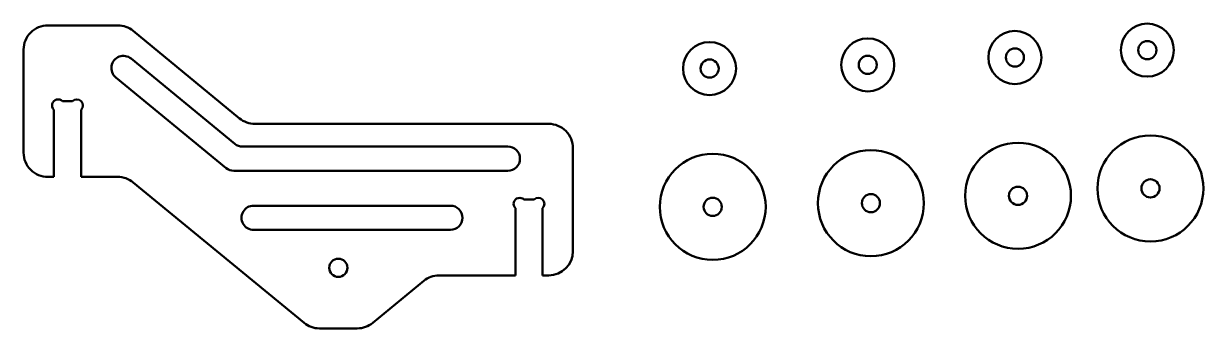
# Model space of a CAD drawing. Header units: millimetres. Extents: x -5696 to 5717, y -1207 to 892.
# Drawn here: x -2364 to -1582, y -476 to -275 of the extents above; entities that cross this region are included whole.
import ezdxf

# ---------------------------------------------------------------- set-up
doc = ezdxf.new("R2010")
doc.units = ezdxf.units.MM
doc.header["$MEASUREMENT"] = 0
doc.layers.add('layer 1', color=7, linetype='Continuous')

msp = doc.modelspace()

# ---------------------------------------------------------------- linework, layer by layer
at = {"layer": 'layer 1', "lineweight": 50}
for points, knots in [([(-2348.0465, -275.8147), (-2352.3027, -275.8147), (-2356.3845, -277.5054), (-2359.3941, -280.515), (-2359.3941, -280.515), (-2362.4037, -283.5246), (-2364.0945, -287.6065), (-2364.0945, -291.8627)], [0, 0, 0, 0, 0.33333333, 0.33333333, 0.33333333, 0.33333333, 1, 1, 1, 1]), ([(-1689.511, -297.0684), (-1689.511, -287.3745), (-1697.3695, -279.5159), (-1707.0635, -279.5159), (-1707.0635, -279.5159), (-1716.7574, -279.5159), (-1724.616, -287.3744), (-1724.616, -297.0684), (-1724.616, -297.0684), (-1724.616, -306.7624), (-1716.7575, -314.6209), (-1707.0636, -314.6209), (-1707.0636, -314.6209), (-1697.3696, -314.621), (-1689.511, -306.7625), (-1689.511, -297.0685)], [0, 0, 0, 0, 0.2, 0.2, 0.2, 0.2, 0.4, 0.4, 0.4, 0.4, 0.6, 0.6, 0.6, 0.6, 1, 1, 1, 1]), ([(-1601.7528, -292.1918), (-1601.7528, -282.4978), (-1609.6114, -274.6393), (-1619.3053, -274.6393), (-1619.3053, -274.6393), (-1628.9992, -274.6393), (-1636.8578, -282.4978), (-1636.8579, -292.1918), (-1636.8579, -292.1918), (-1636.8579, -301.8857), (-1628.9993, -309.7443), (-1619.3054, -309.7443), (-1619.3054, -309.7443), (-1609.6115, -309.7444), (-1601.7528, -301.8859), (-1601.7528, -292.1919)], [0, 0, 0, 0, 0.2, 0.2, 0.2, 0.2, 0.4, 0.4, 0.4, 0.4, 0.6, 0.6, 0.6, 0.6, 1, 1, 1, 1]), ([(-1891.8698, -304.3835), (-1891.8698, -294.6895), (-1899.7283, -286.831), (-1909.4223, -286.831), (-1909.4223, -286.831), (-1919.1163, -286.831), (-1926.9748, -294.6895), (-1926.9748, -304.3835), (-1926.9748, -304.3835), (-1926.9748, -314.0774), (-1919.1164, -321.936), (-1909.4224, -321.936), (-1909.4224, -321.936), (-1899.7284, -321.9361), (-1891.8699, -314.0776), (-1891.8698, -304.3836)], [0, 0, 0, 0, 0.2, 0.2, 0.2, 0.2, 0.4, 0.4, 0.4, 0.4, 0.6, 0.6, 0.6, 0.6, 1, 1, 1, 1]), ([(-1787.0301, -301.9452), (-1787.0301, -292.2512), (-1794.8886, -284.3927), (-1804.5826, -284.3927), (-1804.5826, -284.3927), (-1814.2765, -284.3927), (-1822.1351, -292.2511), (-1822.1351, -301.9451), (-1822.1351, -301.9451), (-1822.1351, -311.6391), (-1814.2766, -319.4976), (-1804.5826, -319.4977), (-1804.5826, -319.4977), (-1794.8887, -319.4977), (-1787.0301, -311.6392), (-1787.0301, -301.9453)], [0, 0, 0, 0, 0.2, 0.2, 0.2, 0.2, 0.4, 0.4, 0.4, 0.4, 0.6, 0.6, 0.6, 0.6, 1, 1, 1, 1]), ([(-1613.2874, -292.1918), (-1613.2874, -288.8681), (-1615.9817, -286.1738), (-1619.3054, -286.1738), (-1619.3054, -286.1738), (-1622.629, -286.1738), (-1625.3234, -288.8681), (-1625.3234, -292.1918), (-1625.3234, -292.1918), (-1625.3234, -295.5154), (-1622.629, -298.2098), (-1619.3054, -298.2098), (-1619.3054, -298.2098), (-1615.9817, -298.2098), (-1613.2874, -295.5155), (-1613.2874, -292.1918)], [0, 0, 0, 0, 0.2, 0.2, 0.2, 0.2, 0.4, 0.4, 0.4, 0.4, 0.6, 0.6, 0.6, 0.6, 1, 1, 1, 1]), ([(-2292.8034, -297.8206), (-2295.0185, -296.0009), (-2298.0362, -295.5014), (-2300.7195, -296.51), (-2300.7195, -296.51), (-2303.403, -297.5186), (-2305.3445, -299.8822), (-2305.8128, -302.7103), (-2305.8128, -302.7103), (-2306.281, -305.5386), (-2305.2048, -308.4017), (-2302.9896, -310.2213)], [0, 0, 0, 0, 0.25, 0.25, 0.25, 0.25, 0.5, 0.5, 0.5, 0.5, 1, 1, 1, 1]), ([(-1798.5646, -301.9452), (-1798.5646, -298.6216), (-1801.259, -295.9272), (-1804.5826, -295.9272), (-1804.5826, -295.9272), (-1807.9063, -295.9272), (-1810.6006, -298.6215), (-1810.6006, -301.9451), (-1810.6006, -301.9451), (-1810.6006, -305.2689), (-1807.9063, -307.9631), (-1804.5826, -307.9632), (-1804.5826, -307.9632), (-1801.259, -307.9632), (-1798.5646, -305.2689), (-1798.5646, -301.9452)], [0, 0, 0, 0, 0.2, 0.2, 0.2, 0.2, 0.4, 0.4, 0.4, 0.4, 0.6, 0.6, 0.6, 0.6, 1, 1, 1, 1]), ([(-1701.0455, -297.0684), (-1701.0455, -293.7448), (-1703.7399, -291.0504), (-1707.0635, -291.0504), (-1707.0635, -291.0504), (-1710.3872, -291.0504), (-1713.0815, -293.7448), (-1713.0815, -297.0684), (-1713.0815, -297.0684), (-1713.0815, -300.3921), (-1710.3872, -303.0864), (-1707.0635, -303.0864), (-1707.0635, -303.0864), (-1703.7399, -303.0864), (-1701.0455, -300.3922), (-1701.0455, -297.0685)], [0, 0, 0, 0, 0.2, 0.2, 0.2, 0.2, 0.4, 0.4, 0.4, 0.4, 0.6, 0.6, 0.6, 0.6, 1, 1, 1, 1]), ([(-1903.4043, -304.3835), (-1903.4043, -301.0599), (-1906.0987, -298.3655), (-1909.4223, -298.3655), (-1909.4223, -298.3655), (-1912.746, -298.3655), (-1915.4403, -301.0599), (-1915.4403, -304.3835), (-1915.4403, -304.3835), (-1915.4403, -307.7072), (-1912.746, -310.4015), (-1909.4223, -310.4015), (-1909.4223, -310.4015), (-1906.0987, -310.4015), (-1903.4043, -307.7073), (-1903.4043, -304.3836)], [0, 0, 0, 0, 0.2, 0.2, 0.2, 0.2, 0.4, 0.4, 0.4, 0.4, 0.6, 0.6, 0.6, 0.6, 1, 1, 1, 1]), ([(-2338.3606, -325.9647), (-2339.3742, -324.9511), (-2340.8515, -324.5554), (-2342.2359, -324.9263), (-2342.2359, -324.9263), (-2343.6205, -325.2973), (-2344.7019, -326.3787), (-2345.0729, -327.7633), (-2345.0729, -327.7633), (-2345.4438, -329.1477), (-2345.048, -330.625), (-2344.0345, -331.6385)], [0, 0, 0, 0, 0.25, 0.25, 0.25, 0.25, 0.5, 0.5, 0.5, 0.5, 1, 1, 1, 1]), ([(-2325.9805, -331.6385), (-2324.4137, -330.0718), (-2324.4137, -327.5315), (-2325.9805, -325.9647), (-2325.9805, -325.9647), (-2327.5473, -324.3979), (-2330.0875, -324.3979), (-2331.6543, -325.9647)], [0, 0, 0, 0, 0.33333333, 0.33333333, 0.33333333, 0.33333333, 1, 1, 1, 1]), ([(-2000.0055, -357.0577), (-2000.0055, -352.8015), (-2001.6962, -348.7196), (-2004.7058, -345.71), (-2004.7058, -345.71), (-2007.7154, -342.7004), (-2011.7973, -341.0097), (-2016.0535, -341.0097)], [0, 0, 0, 0, 0.33333333, 0.33333333, 0.33333333, 0.33333333, 1, 1, 1, 1]), ([(-1582.1248, -383.751), (-1582.1248, -364.363), (-1597.8419, -348.646), (-1617.2297, -348.646), (-1617.2297, -348.646), (-1636.6177, -348.646), (-1652.3347, -364.363), (-1652.3348, -383.7509), (-1652.3348, -383.7509), (-1652.3348, -403.1388), (-1636.6178, -418.8559), (-1617.2299, -418.856), (-1617.2299, -418.856), (-1597.8421, -418.8561), (-1582.1249, -403.1391), (-1582.1248, -383.7512)], [0, 0, 0, 0, 0.2, 0.2, 0.2, 0.2, 0.4, 0.4, 0.4, 0.4, 0.6, 0.6, 0.6, 0.6, 1, 1, 1, 1]), ([(-2043.1345, -372.1027), (-2038.703, -372.1027), (-2035.1105, -368.5102), (-2035.1105, -364.0787), (-2035.1105, -364.0787), (-2035.1105, -359.6472), (-2038.7029, -356.0547), (-2043.1345, -356.0547)], [0, 0, 0, 0, 0.33333333, 0.33333333, 0.33333333, 0.33333333, 1, 1, 1, 1]), ([(-1767.4021, -393.5044), (-1767.4021, -374.1165), (-1783.1191, -358.3995), (-1802.507, -358.3994), (-1802.507, -358.3994), (-1821.895, -358.3994), (-1837.612, -374.1164), (-1837.6121, -393.5043), (-1837.6121, -393.5043), (-1837.6121, -412.8923), (-1821.8952, -428.6094), (-1802.5072, -428.6094), (-1802.5072, -428.6094), (-1783.1193, -428.6095), (-1767.4022, -412.8926), (-1767.4021, -393.5046)], [0, 0, 0, 0, 0.2, 0.2, 0.2, 0.2, 0.4, 0.4, 0.4, 0.4, 0.6, 0.6, 0.6, 0.6, 1, 1, 1, 1]), ([(-1669.883, -388.6277), (-1669.883, -369.2398), (-1685.6, -353.5227), (-1704.9879, -353.5227), (-1704.9879, -353.5227), (-1724.3759, -353.5227), (-1740.0929, -369.2397), (-1740.093, -388.6276), (-1740.093, -388.6276), (-1740.093, -408.0156), (-1724.3761, -423.7326), (-1704.9881, -423.7327), (-1704.9881, -423.7327), (-1685.6002, -423.7328), (-1669.8831, -408.0158), (-1669.883, -388.6279)], [0, 0, 0, 0, 0.2, 0.2, 0.2, 0.2, 0.4, 0.4, 0.4, 0.4, 0.6, 0.6, 0.6, 0.6, 1, 1, 1, 1]), ([(-2364.0945, -360.0667), (-2364.0945, -364.3229), (-2362.4037, -368.4047), (-2359.3941, -371.4143), (-2359.3941, -371.4143), (-2356.3845, -374.4239), (-2352.3027, -376.1147), (-2348.0465, -376.1147)], [0, 0, 0, 0, 0.33333333, 0.33333333, 0.33333333, 0.33333333, 1, 1, 1, 1]), ([(-1872.2418, -395.9428), (-1872.2418, -376.5548), (-1887.9588, -360.8378), (-1907.3468, -360.8378), (-1907.3468, -360.8378), (-1926.7347, -360.8378), (-1942.4518, -376.5548), (-1942.4518, -395.9427), (-1942.4518, -395.9427), (-1942.4519, -415.3306), (-1926.7349, -431.0477), (-1907.347, -431.0478), (-1907.347, -431.0478), (-1887.959, -431.0479), (-1872.2419, -415.3309), (-1872.2418, -395.943)], [0, 0, 0, 0, 0.2, 0.2, 0.2, 0.2, 0.4, 0.4, 0.4, 0.4, 0.6, 0.6, 0.6, 0.6, 1, 1, 1, 1]), ([(-1698.97, -388.6277), (-1698.97, -385.3041), (-1701.6644, -382.6097), (-1704.988, -382.6097), (-1704.988, -382.6097), (-1708.3117, -382.6097), (-1711.006, -385.3041), (-1711.006, -388.6277), (-1711.006, -388.6277), (-1711.006, -391.9513), (-1708.3117, -394.6457), (-1704.988, -394.6457), (-1704.988, -394.6457), (-1701.6644, -394.6457), (-1698.97, -391.9513), (-1698.97, -388.6277)], [0, 0, 0, 0, 0.2, 0.2, 0.2, 0.2, 0.4, 0.4, 0.4, 0.4, 0.6, 0.6, 0.6, 0.6, 1, 1, 1, 1]), ([(-1611.2118, -383.751), (-1611.2118, -380.4274), (-1613.9061, -377.733), (-1617.2298, -377.733), (-1617.2298, -377.733), (-1620.5535, -377.733), (-1623.2478, -380.4274), (-1623.2478, -383.751), (-1623.2478, -383.751), (-1623.2478, -387.0747), (-1620.5535, -389.769), (-1617.2298, -389.769), (-1617.2298, -389.769), (-1613.9062, -389.769), (-1611.2118, -387.0747), (-1611.2118, -383.751)], [0, 0, 0, 0, 0.2, 0.2, 0.2, 0.2, 0.4, 0.4, 0.4, 0.4, 0.6, 0.6, 0.6, 0.6, 1, 1, 1, 1]), ([(-2032.4457, -391.1597), (-2033.4592, -390.1461), (-2034.9364, -389.7504), (-2036.321, -390.1213), (-2036.321, -390.1213), (-2037.7054, -390.4923), (-2038.7869, -391.5737), (-2039.1579, -392.9583), (-2039.1579, -392.9583), (-2039.5289, -394.3427), (-2039.133, -395.82), (-2038.1195, -396.8335)], [0, 0, 0, 0, 0.25, 0.25, 0.25, 0.25, 0.5, 0.5, 0.5, 0.5, 1, 1, 1, 1]), ([(-2020.0655, -396.8335), (-2018.4987, -395.2668), (-2018.4987, -392.7265), (-2020.0655, -391.1597), (-2020.0655, -391.1597), (-2021.6323, -389.5929), (-2024.1726, -389.5929), (-2025.7393, -391.1597)], [0, 0, 0, 0, 0.33333333, 0.33333333, 0.33333333, 0.33333333, 1, 1, 1, 1]), ([(-1901.3288, -395.9428), (-1901.3288, -392.6191), (-1904.0232, -389.9248), (-1907.3468, -389.9248), (-1907.3468, -389.9248), (-1910.6705, -389.9248), (-1913.3648, -392.6191), (-1913.3648, -395.9428), (-1913.3648, -395.9428), (-1913.3648, -399.2664), (-1910.6705, -401.9608), (-1907.3468, -401.9608), (-1907.3468, -401.9608), (-1904.0232, -401.9608), (-1901.3288, -399.2664), (-1901.3288, -395.9428)], [0, 0, 0, 0, 0.2, 0.2, 0.2, 0.2, 0.4, 0.4, 0.4, 0.4, 0.6, 0.6, 0.6, 0.6, 1, 1, 1, 1]), ([(-1796.4891, -393.5044), (-1796.4891, -390.1807), (-1799.1835, -387.4864), (-1802.5071, -387.4864), (-1802.5071, -387.4864), (-1805.8308, -387.4864), (-1808.5251, -390.1807), (-1808.5251, -393.5044), (-1808.5251, -393.5044), (-1808.5251, -396.828), (-1805.8308, -399.5224), (-1802.5071, -399.5224), (-1802.5071, -399.5224), (-1799.1835, -399.5225), (-1796.4891, -396.8281), (-1796.4891, -393.5045)], [0, 0, 0, 0, 0.2, 0.2, 0.2, 0.2, 0.4, 0.4, 0.4, 0.4, 0.6, 0.6, 0.6, 0.6, 1, 1, 1, 1]), ([(-2211.6385, -395.1717), (-2214.5052, -395.1717), (-2217.1541, -396.7011), (-2218.5875, -399.1837), (-2218.5875, -399.1837), (-2220.0209, -401.6663), (-2220.0209, -404.7251), (-2218.5875, -407.2077), (-2218.5875, -407.2077), (-2217.1541, -409.6903), (-2214.5052, -411.2197), (-2211.6385, -411.2197)], [0, 0, 0, 0, 0.25, 0.25, 0.25, 0.25, 0.5, 0.5, 0.5, 0.5, 1, 1, 1, 1]), ([(-2081.2485, -411.2197), (-2076.8169, -411.2197), (-2073.2245, -407.6272), (-2073.2245, -403.1957), (-2073.2245, -403.1957), (-2073.2245, -398.7642), (-2076.8169, -395.1717), (-2081.2485, -395.1717)], [0, 0, 0, 0, 0.33333333, 0.33333333, 0.33333333, 0.33333333, 1, 1, 1, 1]), ([(-2149.4525, -436.2947), (-2149.4525, -432.971), (-2152.1468, -430.2767), (-2155.4705, -430.2767), (-2155.4705, -430.2767), (-2158.7941, -430.2767), (-2161.4885, -432.971), (-2161.4885, -436.2947), (-2161.4885, -436.2947), (-2161.4885, -439.6183), (-2158.7941, -442.3127), (-2155.4705, -442.3127), (-2155.4705, -442.3127), (-2152.1468, -442.3127), (-2149.4525, -439.6184), (-2149.4525, -436.2947)], [0, 0, 0, 0, 0.2, 0.2, 0.2, 0.2, 0.4, 0.4, 0.4, 0.4, 0.6, 0.6, 0.6, 0.6, 1, 1, 1, 1])]:
    msp.add_open_spline(points, degree=3, knots=knots, dxfattribs=at)
for points in [[(-2348.0465, -275.8147), (-2348.0465, -275.8147), (-2301.6366, -275.8147), (-2301.6366, -275.8147)], [(-2291.4503, -279.462), (-2294.3212, -277.1037), (-2297.9214, -275.8147), (-2301.6366, -275.8147)], [(-2291.4503, -279.462), (-2291.4503, -279.462), (-2220.9629, -337.3624), (-2220.9629, -337.3624)], [(-2364.0945, -360.0667), (-2364.0945, -360.0667), (-2364.0945, -291.8627), (-2364.0945, -291.8627)], [(-2292.8034, -297.8206), (-2292.8034, -297.8206), (-2224.1297, -354.231), (-2224.1297, -354.231)], [(-2229.8758, -370.279), (-2229.8758, -370.279), (-2302.9896, -310.2213), (-2302.9896, -310.2213)], [(-2331.6544, -325.9647), (-2331.6544, -325.9647), (-2338.3606, -325.9647), (-2338.3606, -325.9647)], [(-2344.0345, -331.6385), (-2344.0345, -331.6385), (-2344.0345, -376.1147), (-2344.0345, -376.1147)], [(-2325.9805, -376.1147), (-2325.9805, -376.1147), (-2325.9805, -331.6385), (-2325.9805, -331.6385)], [(-2220.9629, -337.3624), (-2218.092, -339.7206), (-2214.4918, -341.0097), (-2210.7765, -341.0097)], [(-2210.7765, -341.0097), (-2210.7765, -341.0097), (-2016.0535, -341.0097), (-2016.0535, -341.0097)], [(-2224.1297, -354.231), (-2222.6944, -355.4101), (-2220.8943, -356.0547), (-2219.0366, -356.0547)], [(-2219.0366, -356.0547), (-2219.0366, -356.0547), (-2043.1345, -356.0547), (-2043.1345, -356.0547)], [(-2000.0055, -357.0577), (-2000.0055, -357.0577), (-2000.0055, -425.2617), (-2000.0055, -425.2617)], [(-2229.8758, -370.279), (-2228.4404, -371.4581), (-2226.6404, -372.1027), (-2224.7827, -372.1027)], [(-2043.1345, -372.1027), (-2043.1345, -372.1027), (-2224.7827, -372.1027), (-2224.7827, -372.1027)], [(-2344.0345, -376.1147), (-2344.0345, -376.1147), (-2348.0465, -376.1147), (-2348.0465, -376.1147)], [(-2301.6366, -376.1147), (-2301.6366, -376.1147), (-2325.9805, -376.1147), (-2325.9805, -376.1147)], [(-2291.4503, -379.762), (-2294.3212, -377.4037), (-2297.9214, -376.1147), (-2301.6366, -376.1147)], [(-2178.2263, -472.7674), (-2178.2263, -472.7674), (-2291.4503, -379.762), (-2291.4503, -379.762)], [(-2211.6385, -395.1717), (-2211.6385, -395.1717), (-2081.2485, -395.1717), (-2081.2485, -395.1717)], [(-2038.1195, -396.8335), (-2038.1195, -396.8335), (-2038.1195, -441.3097), (-2038.1195, -441.3097)], [(-2025.7393, -391.1597), (-2025.7393, -391.1597), (-2032.4457, -391.1597), (-2032.4457, -391.1597)], [(-2020.0655, -441.3097), (-2020.0655, -441.3097), (-2020.0655, -396.8335), (-2020.0655, -396.8335)], [(-2081.2485, -411.2197), (-2081.2485, -411.2197), (-2211.6385, -411.2197), (-2211.6385, -411.2197)], [(-2016.0535, -441.3097), (-2007.1905, -441.3097), (-2000.0056, -434.1248), (-2000.0055, -425.2618)], [(-2098.8575, -444.9569), (-2098.8575, -444.9569), (-2132.7148, -472.7676), (-2132.7148, -472.7676)], [(-2088.6714, -441.3097), (-2092.3866, -441.3097), (-2095.9868, -442.5987), (-2098.8575, -444.9569)], [(-2038.1195, -441.3097), (-2038.1195, -441.3097), (-2088.6714, -441.3097), (-2088.6714, -441.3097)], [(-2016.0535, -441.3097), (-2016.0535, -441.3097), (-2020.0655, -441.3097), (-2020.0655, -441.3097)], [(-2178.2263, -472.7674), (-2175.3555, -475.1256), (-2171.7553, -476.4147), (-2168.04, -476.4147)], [(-2142.901, -476.4147), (-2142.901, -476.4147), (-2168.04, -476.4147), (-2168.04, -476.4147)], [(-2142.901, -476.4147), (-2139.1858, -476.4147), (-2135.5857, -475.1256), (-2132.7148, -472.7676)]]:
    msp.add_open_spline(points, degree=3, dxfattribs=at)

doc.saveas('drawing.dxf')
